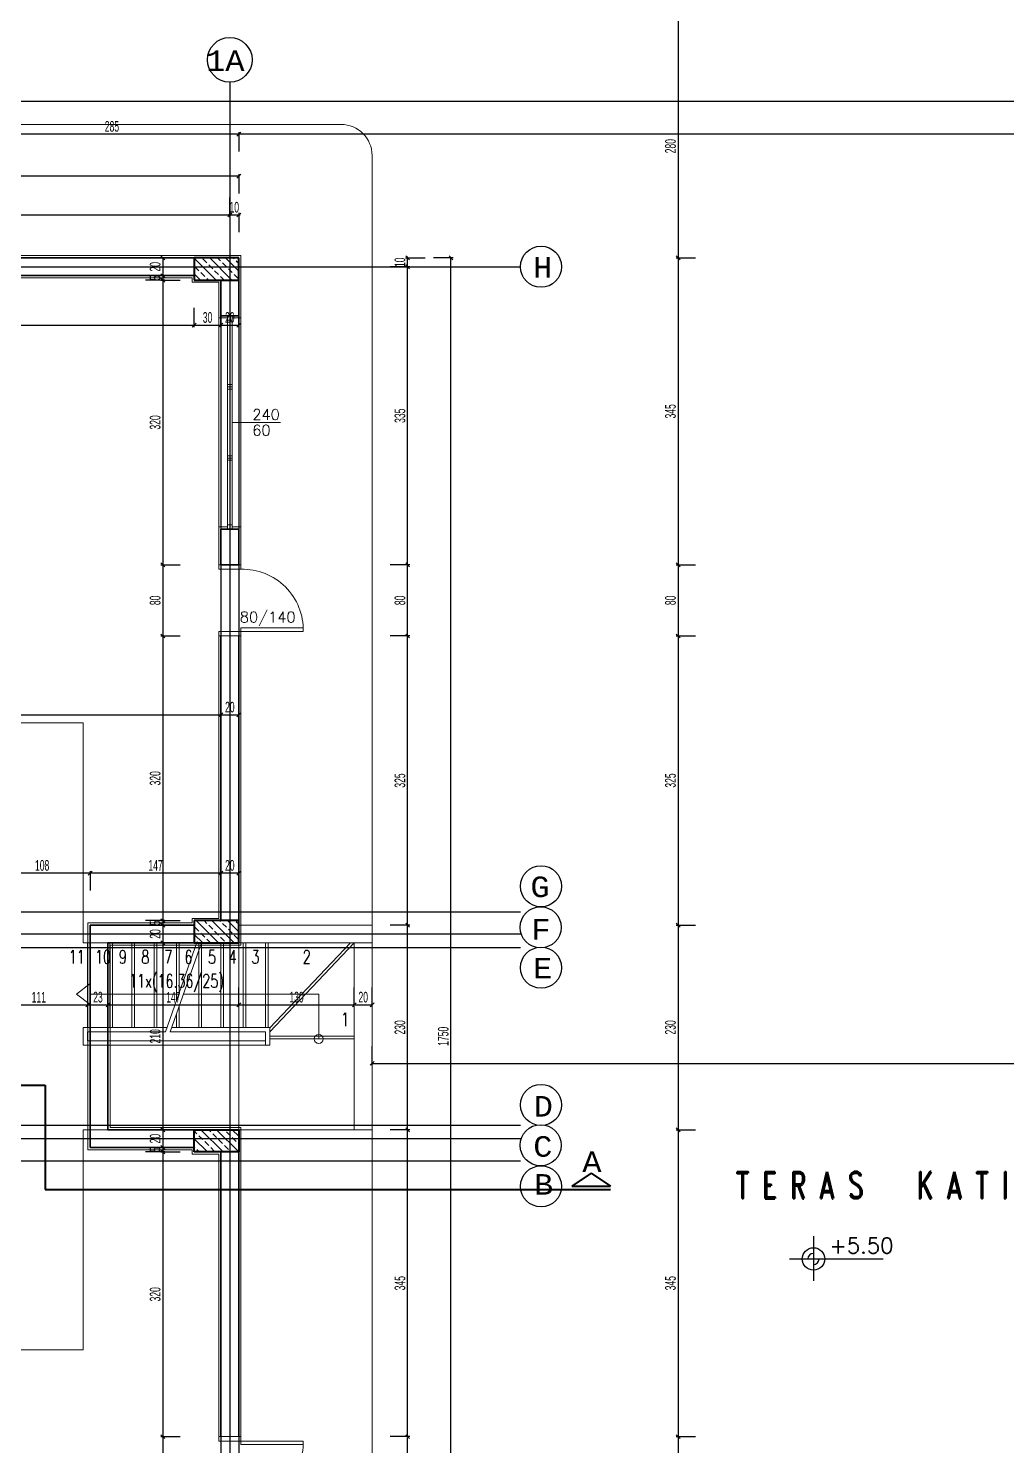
# Model space of a CAD drawing. Header units: inches. Extents: x -7543 to -822, y 102837 to 190349.
# Drawn here: x -832.9139 to -832.6939, y 102836.8607 to 102837.1793 of the extents above; entities that cross this region are included whole.
import ezdxf
from ezdxf.enums import TextEntityAlignment as Align

# ---------------------------------------------------------------- set-up
doc = ezdxf.new("R2010")
doc.units = ezdxf.units.IN
doc.header["$MEASUREMENT"] = 0
for name, pattern in [('__ZG_T_P__9', [22, 1, -10, 1, -10]), ('ACAD_ISO07W100', [3, 0, -3]), ('DASHDOTX2', [2, 1, -0.5, 0, -0.5]), ('DASHED', [19.049999999999997, 12.7, -6.35])]:
    doc.linetypes.add(name, pattern=pattern)
doc.layers.get('Defpoints').update_dxf_attribs({"lineweight": 25})
for name, color, linetype, lineweight in [('AKS', 1, 'Continuous', 25), ('ICOL', 55, 'Continuous', 25), ('İZ DÜŞÜM', 253, 'Continuous', 20), ('KESİT', 7, 'Continuous', 40), ('KOLON', 2, 'Continuous', 40), ('SIVA', 150, 'Continuous', 15), ('TARAMA', 8, 'Continuous', 25), ('YAZI', 7, 'Continuous', 25)]:
    doc.layers.add(name, color=color, linetype=linetype, lineweight=lineweight)
for name, color, linetype, lineweight, true_color in [('DUVAR', 7, 'Continuous', 35, 0xfc4642), ('KAPI', 7, 'Continuous', 18, 0xffb360), ('MERDİVEN', 7, 'Continuous', 20, 0x16c244), ('PENCERE', 7, 'Continuous', 18, 0xffb360)]:
    doc.layers.add(name, color=color, linetype=linetype, lineweight=lineweight, true_color=true_color)
doc.styles.add('ISIM', font='monos.ttf', dxfattribs={"width": 1.1, "height": 200})
doc.styles.add('OLCU', font='tromand.shx', dxfattribs={"width": 0.6, "height": 12})
doc.styles.add('st1', font='romandtw.shx', dxfattribs={"width": 0.7, "height": 40})
doc.styles.add('TXTX', font='TXTX')
doc.styles.add('ÖLÇÜ', font='simplex.shx')

# ---------------------------------------------------------------- blocks, each defined once
blk = doc.blocks.new('D')
at = {"layer": 'ICOL'}
for p, q in [((2.828427124746668, 2.828427124748032), (-2.82842712474303, -2.828427124744394)), ((0, 3.000000000002046), (0, -25))]:
    blk.add_line(p, q, dxfattribs=at)
blk = doc.blocks.new('E')
at = {"layer": 'ICOL'}
for p, q in [((0, -3.000000000002046), (0, 25)), ((-2.828427124746668, -2.828427124748032), (2.82842712474303, 2.828427124744394))]:
    blk.add_line(p, q, dxfattribs=at)

msp = doc.modelspace()

# ---------------------------------------------------------------- linework, layer by layer
at = {"layer": 'AKS', "linetype": 'DASHDOTX2', "ltscale": 10}
for p, q in [((-832.8685753611744, 102837.1671850205), (-832.8685753611744, 102836.7433031146)), ((-833.1265821065986, 102837.1256839999), (-832.8032151408905, 102837.1256839999)), ((-833.1265821065986, 102836.9806839998), (-832.8032151408905, 102836.9806839998)), ((-833.1265821065986, 102836.9756839999), (-832.8032151408905, 102836.9756839999)), ((-832.8021931855, 102836.9741751217), (-832.8021849251728, 102836.9741751217)), ((-833.1265821065986, 102836.9726839999), (-832.8032151408905, 102836.9726839999)), ((-833.1265821065986, 102836.9326839999), (-832.8032151408905, 102836.9326839999)), ((-833.1265821065986, 102836.9296839999), (-832.8032151408905, 102836.9296839999)), ((-833.1265821065986, 102836.9246839999), (-832.8032151408905, 102836.9246839999))]:
    msp.add_line(p, q, dxfattribs=at)
at = {"layer": 'AKS', "color": 0}
for centre, radius in [((-832.868575357753, 102837.1722050205), 0.005019999999999998), ((-832.7985951408905, 102837.1256839999), 0.004620000000000001), ((-832.7985951408905, 102836.9864193555), 0.004620000000000001), ((-832.7986797256666, 102836.9771751217), 0.004620000000000001), ((-832.7985951408905, 102836.9681116204), 0.004620000000000001), ((-832.7985951408905, 102836.9372563793), 0.004620000000000001), ((-832.7986797256666, 102836.928192878), 0.004620000000000001), ((-832.7985951408905, 102836.9189486442), 0.004620000000000001)]:
    msp.add_circle(centre, radius, dxfattribs=at)
at = {"layer": 'Defpoints', "color": 6}
for p, q in [((-833.0790753611744, 102837.1276839999), (-832.8665753611745, 102837.1276839999)), ((-832.8665753611745, 102837.1276839999), (-832.8665753611747, 102836.9736839999)), ((-832.8665753611747, 102836.9736839999), (-832.8959753611745, 102836.9736839999)), ((-832.8959753611745, 102836.9736839999), (-832.8959753611745, 102836.9316839999)), ((-832.8959753611745, 102836.9316839999), (-832.8665753611745, 102836.9316839999)), ((-832.8665753611745, 102836.9316839999), (-832.8665753611745, 102836.7776839999))]:
    msp.add_line(p, q, dxfattribs=at)
at = {"layer": 'Defpoints', "color": 3}
for p, q in [((-832.9875753611744, 102837.1236839999), (-832.8765753611744, 102837.1236839999)), ((-832.8765753611744, 102837.1236839999), (-832.8765753611744, 102837.1226839999)), ((-832.8765753611744, 102837.1226839999), (-832.8705753611745, 102837.1226839999)), ((-832.8705753611745, 102837.1226839999), (-832.8705753611745, 102836.9786839999)), ((-832.8765753611744, 102836.9776839999), (-832.8999753611745, 102836.9776839999)), ((-832.8999753611745, 102836.9776839999), (-832.8999753611745, 102836.9276839998)), ((-832.8705753611745, 102836.9786839999), (-832.8765753611744, 102836.9786839999)), ((-832.8765753611744, 102836.9786839999), (-832.8765753611744, 102836.9776839999)), ((-832.8999753611745, 102836.9276839998), (-832.8765753611744, 102836.9276839998)), ((-832.8765753611744, 102836.9276839998), (-832.8765753611744, 102836.9266839999)), ((-832.8765753611744, 102836.9266839999), (-832.8705753611745, 102836.9266839999)), ((-832.8705753611745, 102836.9266839999), (-832.8705753611746, 102836.7826839999))]:
    msp.add_line(p, q, dxfattribs=at)
at = {"layer": 'DUVAR'}
for p, q in [((-832.8765753611744, 102837.1276839999), (-832.9875753611744, 102837.1276839999)), ((-832.8765753611744, 102837.1236839999), (-832.9875753611744, 102837.1236839999)), ((-832.8705753611745, 102837.1146839999), (-832.8705753611745, 102837.1226839999)), ((-832.8665753611745, 102837.1146839999), (-832.8665753611745, 102837.1226839999)), ((-832.8705753611745, 102837.1146839999), (-832.8665753611745, 102837.1146839999)), ((-832.8705753611745, 102837.0586839999), (-832.8705753611745, 102837.0666839999)), ((-832.8705753611745, 102837.0666839999), (-832.8665753611745, 102837.0666839999)), ((-832.8665753611745, 102837.0586839999), (-832.8665753611745, 102837.0666839999)), ((-832.8705753611745, 102837.0586839999), (-832.8665753611745, 102837.0586839999)), ((-832.8705753611745, 102836.9786839999), (-832.8705753611745, 102837.0426839999)), ((-832.8665753611745, 102836.9786839999), (-832.8665753611745, 102837.0426839999)), ((-832.8999753611745, 102836.9776839999), (-832.8765753611744, 102836.9776839999)), ((-832.8999753611745, 102836.9776839999), (-832.8999753611745, 102836.9276839998)), ((-832.8959753611745, 102836.9736839999), (-832.8765753611744, 102836.9736839999)), ((-832.8959753611745, 102836.9736839999), (-832.8959753611745, 102836.9316839999)), ((-832.8959753611745, 102836.9316839999), (-832.8765753611744, 102836.9316839999)), ((-832.8999753611745, 102836.9276839998), (-832.8765753611744, 102836.9276839998)), ((-832.8705753611745, 102836.8626839999), (-832.8705753611745, 102836.9266839999)), ((-832.8665753611745, 102836.8626839999), (-832.8665753611745, 102836.9266839999))]:
    msp.add_line(p, q, dxfattribs=at)
at = {"layer": 'ICOL'}
for p, q in [((-832.7677459913425, 102837.1835298161), (-832.7677459913425, 102837.1278399999)), ((-832.9234193962369, 102837.1629442632), (-832.4597314307169, 102837.1629442632)), ((-832.8667313611745, 102837.1555014008), (-832.9234193962369, 102837.1555014008)), ((-832.5167313957317, 102837.1555014008), (-832.8664193611744, 102837.1555014008)), ((-832.8667313611745, 102837.1460466986), (-833.0789193611745, 102837.1460466986)), ((-833.0769193611744, 102837.1373280337), (-832.8687313611745, 102837.1373280337)), ((-832.8687313611745, 102837.1373280337), (-832.8688873611744, 102837.1373280337)), ((-832.8685753611744, 102837.1373280337), (-832.8665753611745, 102837.1373280337)), ((-832.8664193611744, 102837.1373280337), (-832.8662633611744, 102837.1373280337)), ((-832.8836248930907, 102837.1275279999), (-832.8836248930907, 102837.1238399999)), ((-832.828581291114, 102837.1278399999), (-832.828581291114, 102837.1279959999)), ((-832.828581291114, 102837.1256839999), (-832.828581291114, 102837.1276839999)), ((-832.8188415484681, 102836.7778399998), (-832.8188415484681, 102837.1275279999)), ((-832.7677459913425, 102837.1275279999), (-832.7677459913425, 102837.0588399999)), ((-832.8836248930907, 102837.1238399999), (-832.8836248930907, 102837.1239959998)), ((-832.8836248930907, 102837.1236839999), (-832.8836248930907, 102837.1226839999)), ((-832.828581291114, 102837.1255279999), (-832.828581291114, 102837.1253719998)), ((-832.828581291114, 102837.0588399999), (-832.828581291114, 102837.1255279999)), ((-832.8836248930907, 102837.1225279999), (-832.8836248930907, 102837.0588399999)), ((-832.8836248930907, 102837.1225279999), (-832.8836248930907, 102837.1223719999)), ((-832.9874193611745, 102837.1125406564), (-832.8767313611745, 102837.1125406564)), ((-832.8764193611745, 102837.1125406564), (-832.8707313611744, 102837.1125406564)), ((-832.8704193611744, 102837.1125406564), (-832.8667313611745, 102837.1125406564)), ((-832.8836248930907, 102837.0585279998), (-832.8836248930907, 102837.0428399998)), ((-832.828581291114, 102837.0428399998), (-832.828581291114, 102837.0585279998)), ((-832.7677459913425, 102837.0585279998), (-832.7677459913425, 102837.0428399998)), ((-832.8836248930907, 102837.0425279999), (-832.8836248930907, 102836.9788399999)), ((-832.828581291114, 102836.9778399999), (-832.828581291114, 102837.0425279999)), ((-832.7677459913425, 102837.0425279999), (-832.7677459913425, 102836.9778399999)), ((-833.0749193611745, 102837.0249426348), (-832.8707313611744, 102837.0249426348)), ((-832.8704193611745, 102837.0249426348), (-832.8667313611745, 102837.0249426348)), ((-832.9001313611745, 102836.9893676611), (-832.9214193611745, 102836.9893676611)), ((-832.8707313611744, 102836.9893676611), (-832.8998193611744, 102836.9893676611)), ((-832.8667313611745, 102836.9893676611), (-832.8704193611745, 102836.9893676611)), ((-832.8836248930907, 102836.9788399999), (-832.8836248930907, 102836.9789959999)), ((-832.8836248930907, 102836.9786839999), (-832.8836248930907, 102836.9776839999)), ((-832.8836248930907, 102836.9775279999), (-832.8836248930907, 102836.9738399998)), ((-832.8836248930907, 102836.9775279999), (-832.8836248930907, 102836.9773719998)), ((-832.828581291114, 102836.9318399999), (-832.828581291114, 102836.9775279999)), ((-832.7677459913425, 102836.9775279999), (-832.7677459913425, 102836.9318399999)), ((-832.8836248930907, 102836.9735279999), (-832.8836248930907, 102836.9318399999)), ((-832.9224193611745, 102836.9597463453), (-832.9006313611745, 102836.9597463453)), ((-832.9003193611745, 102836.9597463453), (-832.8961313611745, 102836.9597463453)), ((-832.8958193611745, 102836.9597463453), (-832.8667313611745, 102836.9597463453)), ((-832.8664193611744, 102836.9597463453), (-832.8407313611744, 102836.9597463453)), ((-832.8404193611744, 102836.9597463453), (-832.8367313611744, 102836.9597463453)), ((-832.8364193611744, 102836.9466006042), (-832.5467313957316, 102836.9466006042)), ((-832.8836248930907, 102836.9315279999), (-832.8836248930907, 102836.9278399999)), ((-832.828581291114, 102836.8628399999), (-832.828581291114, 102836.9315279999)), ((-832.7677459913425, 102836.9315279999), (-832.7677459913425, 102836.8628399999)), ((-832.8836248930907, 102836.9278399999), (-832.8836248930907, 102836.9279959999)), ((-832.8836248930907, 102836.9276839998), (-832.8836248930907, 102836.9266839999)), ((-832.8836248930907, 102836.9265279999), (-832.8836248930907, 102836.8628399999)), ((-832.8836248930907, 102836.9265279999), (-832.8836248930907, 102836.9263719999)), ((-832.737324394627, 102836.9077206679), (-832.737324394627, 102836.8977170515)), ((-832.7427496953655, 102836.9026267386), (-832.7216849906125, 102836.9026267386)), ((-832.8836248930907, 102836.8625279999), (-832.8836248930907, 102836.8468399999)), ((-832.828581291114, 102836.8468399999), (-832.828581291114, 102836.8625279999)), ((-832.7677459913425, 102836.8625279999), (-832.7677459913425, 102836.8468399999))]:
    msp.add_line(p, q, dxfattribs=at)
msp.add_circle((-832.737324394627, 102836.9026267386), 0.00252, dxfattribs=at)
for centre, radius, start, end in [((-832.737324394627, 102836.9026267386), 0.001260000000009313, 90, 180), ((-832.7373243946271, 102836.9026267386), 0.001259999999991851, 270, 0)]:
    msp.add_arc(centre, radius, start, end, dxfattribs=at)
at = {"layer": 'İZ DÜŞÜM', "linetype": '__ZG_T_P__9'}
for p, q in [((-832.8435763954691, 102837.1576839999), (-832.9195763954691, 102837.1576839999)), ((-832.8365763954691, 102836.9736839999), (-832.8365763954691, 102837.1506839998)), ((-832.8665753957305, 102837.1276839999), (-833.0790753957305, 102837.1276839999)), ((-832.8665753957305, 102836.7776839999), (-832.8665753957305, 102837.1276839999)), ((-832.9215763954691, 102837.0231839999), (-832.9015763954699, 102837.0231839999)), ((-832.9015763954699, 102837.0231839999), (-832.9015763954691, 102836.9736839999)), ((-832.9015763954691, 102836.9736839999), (-832.8365763954691, 102836.9736839999)), ((-832.8365753611745, 102836.9316839999), (-832.9015753611744, 102836.9316839999)), ((-832.9015753611744, 102836.9316839999), (-832.9015753611743, 102836.8821839999)), ((-832.8365753611744, 102836.7766839999), (-832.8365753611745, 102836.9316839999)), ((-832.9015753611743, 102836.8821839999), (-832.9215763954691, 102836.8821839999))]:
    msp.add_line(p, q, dxfattribs=at)
msp.add_arc((-832.8435763954691, 102837.1506839998), 0.007000000000000001, 0, 90, dxfattribs=at)
at = {"layer": 'KAPI'}
for p, q in [((-832.8710753611746, 102837.0586839999), (-832.8710753611746, 102837.0576839999)), ((-832.8710753611746, 102837.0586839999), (-832.8660753611745, 102837.0586839999)), ((-832.8660753611745, 102837.0576839999), (-832.8710753611746, 102837.0576839999)), ((-832.8660753611745, 102837.0576839999), (-832.8660753611745, 102837.0586839999)), ((-832.8660753611745, 102837.0444839999), (-832.8520753611745, 102837.0444839999)), ((-832.8660753611745, 102837.0444839999), (-832.8660753611745, 102837.0436839999)), ((-832.8710753611745, 102837.0436839999), (-832.8660753611745, 102837.0436839999)), ((-832.8710753611745, 102837.0426839999), (-832.8710753611745, 102837.0436839999)), ((-832.8710753611745, 102837.0426839999), (-832.8660753611745, 102837.0426839999)), ((-832.8660753611745, 102837.0426839999), (-832.8660753611745, 102837.0436839999)), ((-832.8660753611745, 102837.0436839999), (-832.8520753611745, 102837.0436839999)), ((-832.8710753611745, 102836.8626839999), (-832.8710753611745, 102836.8616839999)), ((-832.8710753611745, 102836.8626839999), (-832.8660753611745, 102836.8626839999)), ((-832.8660753611745, 102836.8626839999), (-832.8660753611745, 102836.8616839999)), ((-832.8710753611745, 102836.8616839999), (-832.8660753611745, 102836.8616839999)), ((-832.8660753611745, 102836.8616839999), (-832.8520753611745, 102836.8616839999)), ((-832.8660753611745, 102836.8608839998), (-832.8660753611745, 102836.8616839999)), ((-832.8660753611745, 102836.8608839998), (-832.8520753611745, 102836.8608839998))]:
    msp.add_line(p, q, dxfattribs=at)
for centre, start, end in [((-832.8656753611745, 102837.0440839998), 358.3153156342385, 91.68468432128964), ((-832.8656753611745, 102836.8612839999), 268.3153156787103, 1.684684365761425)]:
    msp.add_arc(centre, 0.01360588108135596, start, end, dxfattribs=at)
at = {"layer": 'KESİT', "linetype": 'DASHED'}
for p, q in [((-833.1243126701655, 102836.941682418), (-832.9101077786609, 102836.941682418)), ((-832.9101077786609, 102836.941682418), (-832.9101077786609, 102836.9182300089)), ((-832.9101077786609, 102836.9182300089), (-832.7829491467917, 102836.9182300089))]:
    msp.add_line(p, q, dxfattribs=at)
at = {"layer": 'KESİT'}
for p, q in [((-832.7873163065865, 102836.9219091518), (-832.7916592161293, 102836.9190259305)), ((-832.7873163065865, 102836.9219091518), (-832.7829733970436, 102836.9190259305)), ((-832.7916592161293, 102836.9190259305), (-832.7829733970436, 102836.9190259305))]:
    msp.add_line(p, q, dxfattribs=at)
at = {"layer": 'KOLON'}
for p, q in [((-832.8665753611745, 102837.1276839999), (-832.8765753611744, 102837.1276839999)), ((-832.8765753611744, 102837.1276839999), (-832.8765753611744, 102837.1226839999)), ((-832.8665753611745, 102837.1226839999), (-832.8665753611745, 102837.1276839999)), ((-832.8765753611744, 102837.1226839999), (-832.8665753611745, 102837.1226839999)), ((-832.8665753611745, 102836.9786839999), (-832.8765753611744, 102836.9786839999)), ((-832.8765753611744, 102836.9786839999), (-832.8765753611744, 102836.9736839999)), ((-832.8665753611745, 102836.9736839999), (-832.8665753611745, 102836.9786839999)), ((-832.8765753611744, 102836.9736839999), (-832.8665753611745, 102836.9736839999)), ((-832.8765753611744, 102836.9266839999), (-832.8765753611744, 102836.9316839999)), ((-832.8765753611744, 102836.9316839999), (-832.8665753611745, 102836.9316839999)), ((-832.8665753611745, 102836.9316839999), (-832.8665753611745, 102836.9266839999)), ((-832.8665753611745, 102836.9266839999), (-832.8765753611744, 102836.9266839999))]:
    msp.add_line(p, q, dxfattribs=at)
at = {"layer": 'MERDİVEN'}
for p, q in [((-832.8665753611745, 102836.9776839999), (-832.8365753611745, 102836.9776839999)), ((-832.8365753611745, 102836.9776839999), (-832.8365753611745, 102836.9316839999)), ((-832.8830742017166, 102836.9536839999), (-832.8759186487339, 102836.9740159766)), ((-832.8999753611745, 102836.9546839999), (-832.8999753611745, 102836.9736839999)), ((-832.8820140796043, 102836.9536839999), (-832.8749753611744, 102836.9736839999)), ((-832.8749753611744, 102836.9736839999), (-832.8749753611745, 102836.9546839999)), ((-832.8699753611744, 102836.9736839999), (-832.8699753611745, 102836.9546839999)), ((-832.8665753611745, 102836.9736839999), (-832.8405753611744, 102836.9736839999)), ((-832.8649753611744, 102836.9736839999), (-832.8649753611744, 102836.9546839999)), ((-832.8599753611744, 102836.9736839999), (-832.8599753611745, 102836.9546839999)), ((-832.8595753611745, 102836.9536839999), (-832.8405753611744, 102836.9736839999)), ((-832.8405753611744, 102836.9736839999), (-832.8405753611745, 102836.9316839999)), ((-832.8485753611744, 102836.9621839999), (-832.8790226242717, 102836.9621839999)), ((-832.8485753611744, 102836.9621839999), (-832.8485753611744, 102836.9520839999)), ((-832.8799753611745, 102836.9546839999), (-832.8799753611745, 102836.9594768681)), ((-832.8820140796043, 102836.9536839999), (-832.8605753611745, 102836.9536839999)), ((-832.8816621436829, 102836.9546839999), (-832.8595753611745, 102836.9546839999)), ((-832.8605753611745, 102836.9536839999), (-832.8605753611745, 102836.9506839999)), ((-832.8595753611745, 102836.9546839999), (-832.8595753611745, 102836.9506839999)), ((-832.8595753611745, 102836.9520839999), (-832.8405753611745, 102836.9520839999)), ((-832.8605753611745, 102836.9506839999), (-832.8595753611745, 102836.9506839999)), ((-832.8405753611745, 102836.9316839999), (-832.8365753611745, 102836.9316839999))]:
    msp.add_line(p, q, dxfattribs=at)
at = {"layer": 'MERDİVEN', "linetype": 'ACAD_ISO07W100'}
for p, q in [((-832.9005753611744, 102836.9546839999), (-832.9005753611744, 102836.9736839999)), ((-832.8955753611745, 102836.9546839999), (-832.8955753611745, 102836.9736839999)), ((-832.8949753611745, 102836.9546839999), (-832.8949753611745, 102836.9736839999)), ((-832.8905753611745, 102836.9546839999), (-832.8905753611745, 102836.9736839999)), ((-832.8899753611745, 102836.9546839999), (-832.8899753611745, 102836.9736839999)), ((-832.8855753611745, 102836.9546839999), (-832.8855753611745, 102836.9736839999)), ((-832.8849753611745, 102836.9546839999), (-832.8849753611745, 102836.9736839999)), ((-832.8805753611745, 102836.9607842712), (-832.8805753611745, 102836.9736839999)), ((-832.8799753611745, 102836.962489127), (-832.8799753611745, 102836.9736839999)), ((-832.8755753611745, 102836.9736839999), (-832.8755753611745, 102836.9546839999)), ((-832.8705753611745, 102836.9736839999), (-832.8705753611745, 102836.9546839999)), ((-832.8655753611745, 102836.9736839999), (-832.8655753611745, 102836.9546839999)), ((-832.8605753611745, 102836.9736839999), (-832.8605753611745, 102836.9546839999)), ((-832.8595753611745, 102836.9545551439), (-832.841402948028, 102836.9736839999)), ((-832.9030274691605, 102836.9621839999), (-832.8999753611745, 102836.9645312982)), ((-832.9030274691605, 102836.9621839999), (-832.8999753611745, 102836.9645312982)), ((-832.9030274691605, 102836.9621839999), (-832.8999753611745, 102836.9598367015)), ((-832.9030274691605, 102836.9621839999), (-832.8999753611745, 102836.9598367015)), ((-832.8800827463839, 102836.9621839999), (-832.8999753611745, 102836.9621839999)), ((-832.8805753611745, 102836.9546839999), (-832.8805753611745, 102836.9577720123)), ((-832.9015753611744, 102836.9546839999), (-832.8827222657951, 102836.9546839999)), ((-832.9015753611744, 102836.9546839999), (-832.9015753611744, 102836.9506839999)), ((-832.9005753611744, 102836.9536839999), (-832.8830742017166, 102836.9536839999)), ((-832.9005753611744, 102836.9536839999), (-832.9005753611744, 102836.9516839999)), ((-832.9005753611744, 102836.9516839999), (-832.8605753611745, 102836.9516839999)), ((-832.8595753611745, 102836.9526839999), (-832.8405753611745, 102836.9526839999)), ((-832.9015753611744, 102836.9506839999), (-832.8605753611745, 102836.9506839999))]:
    msp.add_line(p, q, dxfattribs=at)
at = {"layer": 'MERDİVEN'}
msp.add_circle((-832.8485753611744, 102836.9520839999), 0.001, dxfattribs=at)
at = {"layer": 'PENCERE'}
for p, q in [((-832.8710753611745, 102837.0671839999), (-832.8710753611745, 102837.1141839999)), ((-832.8690753611745, 102837.0666839999), (-832.8690753611745, 102837.1146839999)), ((-832.8680753611744, 102837.0666839999), (-832.8680753611744, 102837.1146839999)), ((-832.8660753611745, 102837.1141839999), (-832.8660753611745, 102837.0671839999)), ((-832.8690753611745, 102837.1136839999), (-832.8680753611744, 102837.1136839999)), ((-832.8685753611744, 102837.0991839998), (-832.8685753611744, 102837.1136839999)), ((-832.8690753611745, 102837.0991839998), (-832.8680753611744, 102837.0991839998)), ((-832.8690753611745, 102837.0986839999), (-832.8680753611744, 102837.0986839999)), ((-832.8690753611745, 102837.0981839999), (-832.8680753611744, 102837.0981839999)), ((-832.8685753611744, 102837.0831839999), (-832.8685753611744, 102837.0981839999)), ((-832.8571587128649, 102837.0906839998), (-832.8680753611744, 102837.0906839998)), ((-832.8690753611745, 102837.0831839999), (-832.8680753611744, 102837.0831839999)), ((-832.8690753611745, 102837.0826839998), (-832.8680753611744, 102837.0826839998)), ((-832.8690753611745, 102837.0821839999), (-832.8680753611744, 102837.0821839999)), ((-832.8685753611744, 102837.0676839998), (-832.8685753611744, 102837.0821839999)), ((-832.8690753611745, 102837.0676839998), (-832.8680753611744, 102837.0676839998))]:
    msp.add_line(p, q, dxfattribs=at)
at = {"layer": 'SIVA'}
for p, q in [((-832.8660753611745, 102837.1281839999), (-833.0795753611744, 102837.1281839999)), ((-832.8660753611745, 102837.1281839999), (-832.8660753611745, 102837.1141839999)), ((-832.8770753611744, 102837.1231839999), (-832.9870753611744, 102837.1231839999)), ((-832.8770753611744, 102837.1231839999), (-832.8770753611744, 102837.1221839999)), ((-832.8710753611745, 102837.1221839999), (-832.8770753611744, 102837.1221839999)), ((-832.8710753611745, 102837.1141839999), (-832.8710753611745, 102837.1221839999)), ((-832.8710753611745, 102837.1141839999), (-832.8690753611745, 102837.1141839999)), ((-832.8680753611744, 102837.1141839999), (-832.8660753611745, 102837.1141839999)), ((-832.8710753611745, 102837.0586839999), (-832.8710753611745, 102837.0671839999)), ((-832.8710753611745, 102837.0671839999), (-832.8690753611745, 102837.0671839999)), ((-832.8680753611744, 102837.0671839999), (-832.8660753611745, 102837.0671839999)), ((-832.8660753611745, 102837.0671839999), (-832.8660753611745, 102837.0586839999)), ((-832.8710753611745, 102837.0586839999), (-832.8705753611745, 102837.0586839999)), ((-832.8665753611745, 102837.0586839999), (-832.8660753611745, 102837.0586839999)), ((-832.8710753611745, 102836.9791839999), (-832.8710753611745, 102837.0426839999)), ((-832.8705753611745, 102837.0426839999), (-832.8710753611745, 102837.0426839999)), ((-832.8665753611745, 102837.0426839999), (-832.8660753611745, 102837.0426839999)), ((-832.8660753611745, 102837.0426839999), (-832.8660753611745, 102836.9731839999)), ((-832.8770753611744, 102836.9781839999), (-832.9004753611745, 102836.9781839999)), ((-832.9004753611745, 102836.9781839999), (-832.9004753611745, 102836.9271839999)), ((-832.8770753611744, 102836.9791839999), (-832.8770753611744, 102836.9781839999)), ((-832.8710753611745, 102836.9791839999), (-832.8770753611744, 102836.9791839999)), ((-832.8954753611745, 102836.9731839999), (-832.8760753611745, 102836.9731839999)), ((-832.8954753611745, 102836.9731839999), (-832.8954753611745, 102836.9321839999)), ((-832.8660753611745, 102836.9731839999), (-832.8770753611744, 102836.9731839999)), ((-832.8954753611745, 102836.9321839999), (-832.8760753611745, 102836.9321839999)), ((-832.8660753611745, 102836.9321839999), (-832.8770753611744, 102836.9321839999)), ((-832.8660753611745, 102836.8626839999), (-832.8660753611745, 102836.9321839999)), ((-832.8770753611744, 102836.9271839999), (-832.9004753611745, 102836.9271839999)), ((-832.8770753611744, 102836.9271839999), (-832.8770753611744, 102836.9261839999)), ((-832.8710753611745, 102836.9261839999), (-832.8770753611744, 102836.9261839999)), ((-832.8710753611745, 102836.8626839999), (-832.8710753611745, 102836.9261839999)), ((-832.8710753611745, 102836.8626839999), (-832.8705753611745, 102836.8626839999)), ((-832.8665753611745, 102836.8626839999), (-832.8660753611745, 102836.8626839999))]:
    msp.add_line(p, q, dxfattribs=at)
at = {"layer": 'TARAMA'}
for p, q in [((-832.8765753611744, 102837.1276192964), (-832.8716400646653, 102837.1226839999)), ((-832.8746397365815, 102837.1274514387), (-832.873755853105, 102837.1265675552)), ((-832.8731045307593, 102837.1276839999), (-832.8681045307593, 102837.1226839999)), ((-832.8713367638034, 102837.1276839999), (-832.8706622609373, 102837.127009497)), ((-832.8695689968533, 102837.1276839999), (-832.8665753611745, 102837.1246903642)), ((-832.8678012298974, 102837.1276839999), (-832.8675686687695, 102837.1274514387)), ((-832.8671267270313, 102837.127009497), (-832.8665753611745, 102837.1264581311)), ((-832.8765753611744, 102837.1240837625), (-832.8751755985711, 102837.1226839999)), ((-832.8764075035343, 102837.1256836718), (-832.875523620058, 102837.1247997883)), ((-832.8750816783197, 102837.1243578466), (-832.8741977948432, 102837.1234739631)), ((-832.8733139113667, 102837.1261256135), (-832.8724300278902, 102837.12524173)), ((-832.871988086152, 102837.1247997883), (-832.8711042026755, 102837.1239159048)), ((-832.870220319199, 102837.1265675552), (-832.8693364357225, 102837.1256836718)), ((-832.8688944939843, 102837.12524173), (-832.8680106105078, 102837.1243578466)), ((-832.8675686687695, 102837.1239159048), (-832.866684785293, 102837.1230320213)), ((-832.873755853105, 102837.1230320213), (-832.8734078316153, 102837.1226839999)), ((-832.8706622609373, 102837.1234739631), (-832.8698722977093, 102837.1226839999)), ((-832.8764075035343, 102836.9771912477), (-832.875523620058, 102836.9763073643)), ((-832.8761324887142, 102836.9786839999), (-832.8711324887142, 102836.9736839999)), ((-832.8743647217583, 102836.9786839999), (-832.873755853105, 102836.9780751312)), ((-832.8733139113667, 102836.9776331895), (-832.8724300278902, 102836.976749306)), ((-832.8725969548083, 102836.9786839999), (-832.8675969548083, 102836.9736839999)), ((-832.8708291878523, 102836.9786839999), (-832.8706622609373, 102836.9785170729)), ((-832.870220319199, 102836.9780751312), (-832.8693364357225, 102836.9771912477)), ((-832.8690614209023, 102836.9786839999), (-832.8665753611745, 102836.9761979401)), ((-832.8671267270313, 102836.9785170729), (-832.8665753611745, 102836.9779657071)), ((-832.8765753611744, 102836.9755913384), (-832.8746680226202, 102836.9736839999)), ((-832.8750816783197, 102836.9758654225), (-832.8741977948432, 102836.974981539)), ((-832.873755853105, 102836.9745395973), (-832.8729002556643, 102836.9736839999)), ((-832.871988086152, 102836.9763073643), (-832.8711042026755, 102836.9754234808)), ((-832.8706622609373, 102836.974981539), (-832.8697783774608, 102836.9740976556)), ((-832.8688944939843, 102836.976749306), (-832.8680106105078, 102836.9758654225)), ((-832.8675686687695, 102836.9754234808), (-832.866684785293, 102836.9745395973)), ((-832.8765753611744, 102836.9738235715), (-832.8764357895701, 102836.9736839999)), ((-832.8765753611744, 102836.9313971646), (-832.8759655617962, 102836.9307873652)), ((-832.8765753611744, 102836.9296293976), (-832.8736299633981, 102836.9266839999)), ((-832.875523620058, 102836.9303454235), (-832.8746397365815, 102836.92946154)), ((-832.8750944294922, 102836.9316839999), (-832.8700944294922, 102836.9266839999)), ((-832.8733266625362, 102836.9316839999), (-832.8728719696285, 102836.931229307)), ((-832.8724300278902, 102836.9307873652), (-832.8715461444137, 102836.9299034817)), ((-832.8715588955863, 102836.9316839999), (-832.8665753611745, 102836.9267004654)), ((-832.8711042026755, 102836.92946154), (-832.870220319199, 102836.9285776565)), ((-832.8697911286304, 102836.9316839999), (-832.8697783774608, 102836.9316712487)), ((-832.8693364357225, 102836.931229307), (-832.868452552246, 102836.9303454235)), ((-832.8680233616803, 102836.9316839999), (-832.8665753611745, 102836.9302359993)), ((-832.8680106105078, 102836.9299034817), (-832.8671267270313, 102836.9290195983)), ((-832.8765753611744, 102836.9278616307), (-832.8764075035343, 102836.927693773)), ((-832.8759655617961, 102836.9272518313), (-832.8753977303481, 102836.9266839999)), ((-832.8741977948432, 102836.9290195983), (-832.8733139113667, 102836.9281357148)), ((-832.8728719696285, 102836.927693773), (-832.871988086152, 102836.9268098896)), ((-832.8697783774608, 102836.9281357148), (-832.8688944939843, 102836.9272518313)), ((-832.868452552246, 102836.9268098896), (-832.8683266625362, 102836.9266839999)), ((-832.866684785293, 102836.9285776565), (-832.8665753611745, 102836.9284682324))]:
    msp.add_line(p, q, dxfattribs=at)

# ---------------------------------------------------------------- block references
at = {"layer": 'ICOL'}
for name, p, xscale, yscale, zscale, rotation in [('E', (-832.8665753611745, 102837.1555014008), 0.0001559999999471984, 0.0001559999999471984, 0.0001559999999471984, 180), ('E', (-832.8665753611745, 102837.1373280337), 0.0001559999999471984, 0.0001559999999471984, 0.0001559999999471984, 180), ('D', (-832.8836248930907, 102837.1276839999), 0.000155999994603917, 0.000155999994603917, 0.000155999994603917, 90), ('E', (-832.828581291114, 102837.1276839999), 0.000155999994603917, 0.000155999994603917, 0.000155999994603917, 270), ('E', (-832.8188415484681, 102837.1276839999), 0.000155999994603917, 0.000155999994603917, 0.000155999994603917, 90), ('D', (-832.7677459913425, 102837.1276839999), 0.000155999994603917, 0.000155999994603917, 0.000155999994603917, 90), ('E', (-832.7677459913425, 102837.1276839999), 0.000155999994603917, 0.000155999994603917, 0.000155999994603917, 270), ('D', (-832.8836248930907, 102837.1236839999), 0.000155999994603917, 0.000155999994603917, 0.000155999994603917, 270), ('E', (-832.8836248930907, 102837.1236839999), 0.000155999994603917, 0.000155999994603917, 0.000155999994603917, 270), ('E', (-832.828581291114, 102837.1256839999), 0.000155999994603917, 0.000155999994603917, 0.000155999994603917, 90), ('D', (-832.828581291114, 102837.1256839999), 0.000155999994603917, 0.000155999994603917, 0.000155999994603917, 90), ('E', (-832.8836248930907, 102837.1226839999), 0.000155999994603917, 0.000155999994603917, 0.000155999994603917, 90), ('D', (-832.8836248930907, 102837.1226839999), 0.000155999994603917, 0.000155999994603917, 0.000155999994603917, 90), ('D', (-832.8765753611744, 102837.1125406564), 0.0001559999999471984, 0.0001559999999471984, 0.0001559999999471984, 180), ('D', (-832.8705753611745, 102837.1125406564), 0.0001559999999471984, 0.0001559999999471984, 0.0001559999999471984, 180), ('D', (-832.8836248930907, 102837.0586839999), 0.000155999994603917, 0.000155999994603917, 0.000155999994603917, 90), ('E', (-832.8836248930907, 102837.0586839999), 0.000155999994603917, 0.000155999994603917, 0.000155999994603917, 270), ('D', (-832.828581291114, 102837.0586839999), 0.000155999994603917, 0.000155999994603917, 0.000155999994603917, 270), ('E', (-832.828581291114, 102837.0586839999), 0.000155999994603917, 0.000155999994603917, 0.000155999994603917, 90), ('D', (-832.7677459913425, 102837.0586839999), 0.000155999994603917, 0.000155999994603917, 0.000155999994603917, 90), ('E', (-832.7677459913425, 102837.0586839999), 0.000155999994603917, 0.000155999994603917, 0.000155999994603917, 270), ('D', (-832.8836248930907, 102837.0426839999), 0.000155999994603917, 0.000155999994603917, 0.000155999994603917, 90), ('E', (-832.8836248930907, 102837.0426839999), 0.000155999994603917, 0.000155999994603917, 0.000155999994603917, 270), ('D', (-832.828581291114, 102837.0426839999), 0.000155999994603917, 0.000155999994603917, 0.000155999994603917, 270), ('E', (-832.828581291114, 102837.0426839999), 0.000155999994603917, 0.000155999994603917, 0.000155999994603917, 90), ('D', (-832.7677459913425, 102837.0426839999), 0.000155999994603917, 0.000155999994603917, 0.000155999994603917, 90), ('E', (-832.7677459913425, 102837.0426839999), 0.000155999994603917, 0.000155999994603917, 0.000155999994603917, 270), ('D', (-832.8705753611745, 102837.0249426348), 0.0001559999999471984, 0.0001559999999471984, 0.0001559999999471984, 180), ('E', (-832.8999753611745, 102836.9893676611), 0.0001559999999471984, 0.0001559999999471984, 0.0001559999999471984, 180), ('E', (-832.8705753611745, 102836.9893676611), 0.0001559999999471984, 0.0001559999999471984, 0.0001559999999471984, 180), ('D', (-832.8836248930907, 102836.9786839999), 0.000155999994603917, 0.000155999994603917, 0.000155999994603917, 270), ('E', (-832.8836248930907, 102836.9776839999), 0.000155999994603917, 0.000155999994603917, 0.000155999994603917, 90), ('E', (-832.8836248930907, 102836.9786839999), 0.000155999994603917, 0.000155999994603917, 0.000155999994603917, 270), ('D', (-832.8836248930907, 102836.9776839999), 0.000155999994603917, 0.000155999994603917, 0.000155999994603917, 90), ('D', (-832.828581291114, 102836.9776839999), 0.000155999994603917, 0.000155999994603917, 0.000155999994603917, 270), ('E', (-832.828581291114, 102836.9776839999), 0.000155999994603917, 0.000155999994603917, 0.000155999994603917, 90), ('D', (-832.7677459913425, 102836.9776839999), 0.000155999994603917, 0.000155999994603917, 0.000155999994603917, 90), ('E', (-832.7677459913425, 102836.9776839999), 0.000155999994603917, 0.000155999994603917, 0.000155999994603917, 270), ('D', (-832.8836248930907, 102836.9736839999), 0.000155999994603917, 0.000155999994603917, 0.000155999994603917, 90), ('E', (-832.8836248930907, 102836.9736839999), 0.000155999994603917, 0.000155999994603917, 0.000155999994603917, 270), ('D', (-832.9004753611745, 102836.9597463453), 0.0001559999999471984, 0.0001559999999471984, 0.0001559999999471984, 180), ('D', (-832.8959753611745, 102836.9597463453), 0.0001559999999471984, 0.0001559999999471984, 0.0001559999999471984, 180), ('D', (-832.8665753611745, 102836.9597463453), 0.0001559999999471984, 0.0001559999999471984, 0.0001559999999471984, 180), ('D', (-832.8405753611745, 102836.9597463453), 0.0001559999999471984, 0.0001559999999471984, 0.0001559999999471984, 180), ('D', (-832.8365753611745, 102836.9466006042), 0.0001559999999471984, 0.0001559999999471984, 0.0001559999999471984, 180), ('D', (-832.8836248930907, 102836.9316839999), 0.000155999994603917, 0.000155999994603917, 0.000155999994603917, 90), ('E', (-832.8836248930907, 102836.9316839999), 0.000155999994603917, 0.000155999994603917, 0.000155999994603917, 270), ('D', (-832.828581291114, 102836.9316839999), 0.000155999994603917, 0.000155999994603917, 0.000155999994603917, 270), ('E', (-832.828581291114, 102836.9316839999), 0.000155999994603917, 0.000155999994603917, 0.000155999994603917, 90), ('D', (-832.7677459913425, 102836.9316839999), 0.000155999994603917, 0.000155999994603917, 0.000155999994603917, 90), ('E', (-832.7677459913425, 102836.9316839999), 0.000155999994603917, 0.000155999994603917, 0.000155999994603917, 270), ('D', (-832.8836248930907, 102836.9276839998), 0.000155999994603917, 0.000155999994603917, 0.000155999994603917, 270), ('E', (-832.8836248930907, 102836.9266839999), 0.000155999994603917, 0.000155999994603917, 0.000155999994603917, 90), ('E', (-832.8836248930907, 102836.9276839998), 0.000155999994603917, 0.000155999994603917, 0.000155999994603917, 270), ('D', (-832.8836248930907, 102836.9266839999), 0.000155999994603917, 0.000155999994603917, 0.000155999994603917, 90), ('D', (-832.8836248930907, 102836.8626839999), 0.000155999994603917, 0.000155999994603917, 0.000155999994603917, 90), ('E', (-832.8836248930907, 102836.8626839999), 0.000155999994603917, 0.000155999994603917, 0.000155999994603917, 270), ('D', (-832.828581291114, 102836.8626839999), 0.000155999994603917, 0.000155999994603917, 0.000155999994603917, 270), ('E', (-832.828581291114, 102836.8626839999), 0.000155999994603917, 0.000155999994603917, 0.000155999994603917, 90), ('D', (-832.7677459913425, 102836.8626839999), 0.000155999994603917, 0.000155999994603917, 0.000155999994603917, 90), ('E', (-832.7677459913425, 102836.8626839999), 0.000155999994603917, 0.000155999994603917, 0.000155999994603917, 270)]:
    msp.add_blockref(name, p, dxfattribs=dict(at, xscale=xscale, yscale=yscale, zscale=zscale, rotation=rotation))
at = {"layer": 'ICOL', "xscale": 0.0001559999999471984, "yscale": 0.0001559999999471984, "zscale": 0.0001559999999471984}
for name, p in [('D', (-832.8665753611745, 102837.1555014008)), ('D', (-832.8665753611745, 102837.1460466986)), ('E', (-832.8685753611744, 102837.1373280337)), ('D', (-832.8685753611744, 102837.1373280337)), ('E', (-832.8765753611744, 102837.1125406564)), ('E', (-832.8705753611745, 102837.1125406564)), ('E', (-832.8665753611745, 102837.1125406564)), ('E', (-832.8705753611745, 102837.0249426348)), ('E', (-832.8665753611745, 102837.0249426348)), ('D', (-832.8999753611745, 102836.9893676611)), ('D', (-832.8705753611745, 102836.9893676611)), ('D', (-832.8665753611745, 102836.9893676611)), ('E', (-832.9004753611745, 102836.9597463453)), ('E', (-832.8959753611745, 102836.9597463453)), ('E', (-832.8665753611745, 102836.9597463453)), ('E', (-832.8405753611745, 102836.9597463453)), ('E', (-832.8365753611745, 102836.9597463453))]:
    msp.add_blockref(name, p, dxfattribs=at)

# ---------------------------------------------------------------- texts
at = {"layer": 'AKS', "style": 'ISIM', "width": 1.1}
for s, height, p in [('1A', 0.004619999999999998, (-832.8738868916529, 102837.1697240266)), ('H', 0.004620000000000001, (-832.8003615033235, 102837.1232322259)), ('G', 0.004620000000000001, (-832.8009799227473, 102836.9839773464)), ('F', 0.004620000000000001, (-832.8007582900882, 102836.974407591)), ('E', 0.004620000000000001, (-832.8003767317811, 102836.9656875377)), ('D', 0.004620000000000001, (-832.8002206194815, 102836.9346375188)), ('C', 0.004620000000000001, (-832.800336150938, 102836.9256084399)), ('A', 0.004620000000000001, (-832.7892962951137, 102836.9221752122)), ('B', 0.004620000000000001, (-832.8001599069024, 102836.9170839626))]:
    msp.add_text(s, height=height, dxfattribs=at).set_placement(p)
at = {"layer": 'ICOL', "char_height": 0.0024, "attachment_point": 5, "style": 'OLCU'}
for s, insert in [('\\A1;285', (-832.8950753787057, 102837.1572294009)), ('\\A1;10', (-832.8675753611744, 102837.1390560337)), ('\\A1;30', (-832.8735753611745, 102837.1142686564)), ('\\A1;20', (-832.8685753611744, 102837.1142686564)), ('\\A1;20', (-832.8685753611744, 102837.0266706348)), ('\\A1;108', (-832.9107753611745, 102836.9910956611)), ('\\A1;147', (-832.8852753611745, 102836.9910956611)), ('\\A1;20', (-832.8685753611744, 102836.9910956611)), ('\\A1;111', (-832.9115253611745, 102836.9614743453)), ('\\A1;23', (-832.8982253611745, 102836.9614743453)), ('\\A1;147', (-832.8812753611744, 102836.9614743453)), ('\\A1;130', (-832.8535753611744, 102836.9614743453)), ('\\A1;20', (-832.8385753611744, 102836.9614743453))]:
    msp.add_mtext(s, dxfattribs=dict(at, insert=insert))
at = {"layer": 'ICOL', "char_height": 0.0024, "attachment_point": 5, "rotation": 90, "style": 'OLCU'}
for s, insert in [('\\A1;280', (-832.7694739913425, 102837.1527896926)), ('\\A1;10', (-832.830309291114, 102837.1266839999)), ('\\A1;20', (-832.8853528930906, 102837.1256839999)), ('\\A1;5', (-832.8853528930906, 102837.1231839999)), ('\\A1;320', (-832.8853528930906, 102837.0906839998)), ('\\A1;335', (-832.830309291114, 102837.0921839999)), ('\\A1;345', (-832.7694739913425, 102837.0931839999)), ('\\A1;80', (-832.8853528930906, 102837.0506839999)), ('\\A1;80', (-832.830309291114, 102837.0506839999)), ('\\A1;80', (-832.7694739913425, 102837.0506839999)), ('\\A1;320', (-832.8853528930906, 102837.0106839999)), ('\\A1;325', (-832.830309291114, 102837.0101839999)), ('\\A1;325', (-832.7694739913425, 102837.0101839999)), ('\\A1;5', (-832.8853528930906, 102836.9781839999)), ('\\A1;20', (-832.8853528930906, 102836.9756839999)), ('\\A1;230', (-832.830309291114, 102836.9546839999)), ('\\A1;230', (-832.7694739913425, 102836.9546839999)), ('\\A1;210', (-832.8853528930906, 102836.9526839999)), ('\\A1;1750', (-832.8205695484681, 102836.9526839999)), ('\\A1;20', (-832.8853528930906, 102836.9296839999)), ('\\A1;5', (-832.8853528930906, 102836.9271839999)), ('\\A1;345', (-832.830309291114, 102836.8971839999)), ('\\A1;345', (-832.7694739913425, 102836.8971839999)), ('\\A1;320', (-832.8853528930906, 102836.8946839999))]:
    msp.add_mtext(s, dxfattribs=dict(at, insert=insert))
at = {"layer": 'ICOL', "style": 'ÖLÇÜ'}
msp.add_attdef('+5.50', text='%%p0.00', height=0.003500000000000001, dxfattribs=at).set_placement((-832.726541842153, 102836.9038910644), align=Align.CENTER)
at = {"layer": 'KAPI', "style": 'TXTX'}
msp.add_text('80/140', height=0.0024, dxfattribs=at).set_placement((-832.8663245539285, 102837.0457333542))
at = {"layer": 'PENCERE', "style": 'TXTX'}
for s, p in [('240', (-832.8635175386319, 102837.0912566099)), ('60', (-832.8635175386319, 102837.0877400631))]:
    msp.add_text(s, height=0.0024, dxfattribs=at).set_placement(p)
at = {"layer": 'YAZI', "style": 'st1', "width": 0.7}
for s, height, p in [('11', 0.002999999999999999, (-832.9048178685606, 102836.9690189678)), ('10', 0.002999999999999999, (-832.8988989008014, 102836.9690189678)), ('9', 0.002999999999999999, (-832.8935262934333, 102836.9690189678)), ('8', 0.002999999999999999, (-832.888472412174, 102836.9690189678)), ('7', 0.002999999999999999, (-832.8833102561459, 102836.9690189678)), ('6', 0.002999999999999999, (-832.8787836784102, 102836.9690189678)), ('5', 0.002999999999999999, (-832.8734810097458, 102836.9690189678)), ('4', 0.002999999999999999, (-832.8688182071689, 102836.9690189678)), ('3', 0.002999999999999999, (-832.863717827153, 102836.9690189678)), ('2', 0.002999999999999999, (-832.8521687937459, 102836.9690189678)), ('11x(16.36/25)', 0.002999999999999999, (-832.8912298262753, 102836.9636247256)), ('1', 0.002999999999999999, (-832.843542702675, 102836.9549826354)), ('T E R A S   K A T I', 0.006, (-832.7548195642157, 102836.9162315232))]:
    msp.add_text(s, height=height, dxfattribs=at).set_placement(p)

doc.saveas('drawing.dxf')
